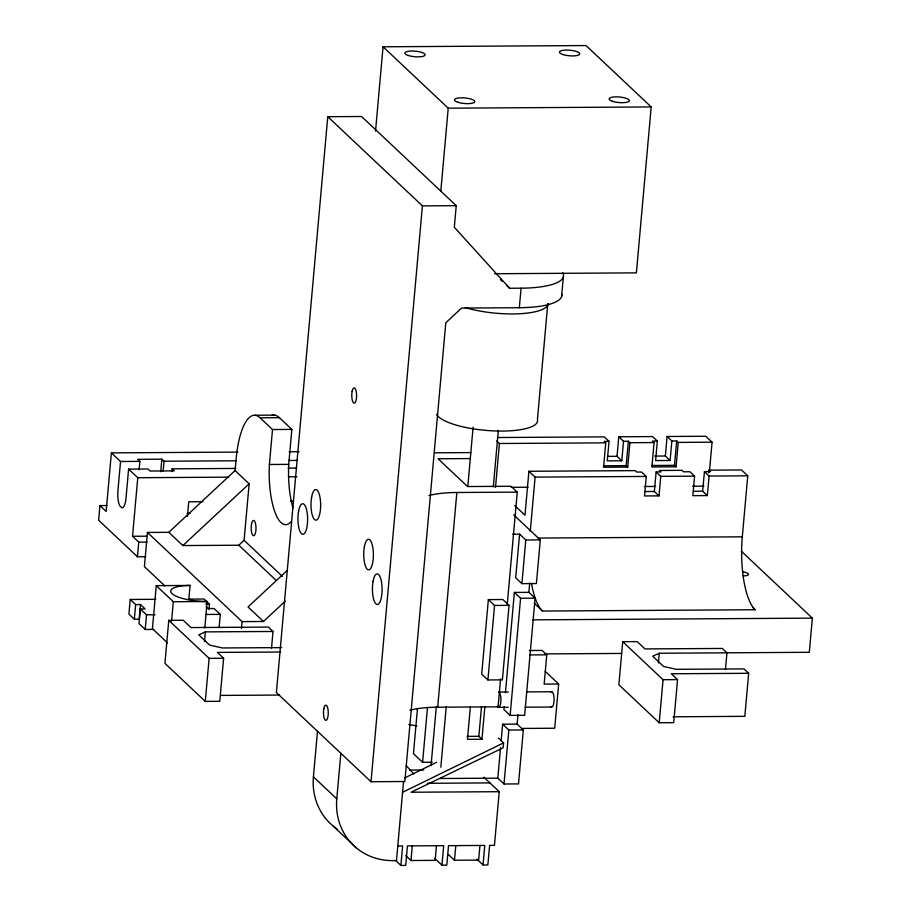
<?xml version="1.0" encoding="UTF-8"?>
<svg xmlns="http://www.w3.org/2000/svg" width="911" height="911" viewBox="0 0 911 911"><rect width="100%" height="100%" fill="white"/><g stroke="black" fill="none" stroke-linecap="round" stroke-linejoin="round"><path stroke-width="1.37" d="M106.929 505.537L99.948 505.582L98.65 520.227L137.436 556.769L145.806 556.712M237.885 452.095L111.381 452.869L106.154 511.435L99.948 505.582M111.381 452.869L120.537 461.49L117.929 490.778A13.244 4.191 89.7 0 0 119.819 505.844L121.915 507.814A13.244 4.191 89.7 0 0 125.991 498.374L128.61 469.097L147.935 468.983L150.11 471.021L174.274 470.873L172.099 468.835L171.849 471.613M147.104 542.079L138.745 542.125L132.539 536.283L137.766 477.717L128.61 469.097M139.121 469.746L139.873 461.376L137.698 459.326L161.862 459.178L164.037 461.228L236.211 460.784M130.227 599.472L128.918 614.116L134.35 619.229L139.189 619.195L140.488 604.562L135.659 604.585L130.227 599.472L155.77 599.313M137.436 556.769L138.745 542.125M134.35 619.229L135.659 604.585M140.488 604.562L145.145 608.947L140.317 608.969L139.007 623.614L145.213 629.455L153.72 629.41M292.966 507.86A51.21 16.193 89.7 0 1 288.73 464.371L291.85 429.423L279.392 417.682L260.056 417.807A61.39 19.416 89.7 0 0 236.12 458.996L235.084 470.554L168.808 532.32L147.445 532.445L144.405 566.608L164.971 585.989M145.213 629.455L146.523 614.823L140.317 608.969M160.746 471.727L161.862 459.178M163.16 470.987L164.037 461.228M188.85 599.336L190.092 585.443L156.259 585.648L152.422 628.704L167.476 642.893M271.524 648.142L273.015 631.471L268.358 627.087L191.037 627.565L183.282 620.254L168.774 620.345L164.937 663.39L205.282 701.39L219.779 701.311L223.616 658.254L217.41 652.413L280.679 652.025M171.598 621.177L173.329 601.727L156.259 585.648M187.438 516.435L188.748 501.79L202.88 501.71M204.804 627.907L207.161 601.522A28.013 7.675 5.1 0 1 172.042 593.653A28.013 7.675 5.1 0 1 190.092 585.443M204.485 641.606L205.351 631.881L273.015 631.471M208.961 609.459L209.439 604.141L204.007 599.017L188.395 599.119M205.282 701.39L209.12 658.346L168.774 620.345M219.107 627.679L220.291 614.367L214.085 608.525L207.97 608.559L206.114 606.806M168.808 532.32L182.872 545.564L238.83 545.222L244.102 540.314L249.147 483.798L235.084 470.554M241.483 628.442L242.098 621.621L147.445 532.445M291.19 521.536A51.21 16.193 89.7 0 1 269.394 464.485L272.514 429.536L260.056 417.807M562.554 272.526A61.39 16.819 5.1 0 1 521.081 288.183L509.625 288.263L454.316 227.238L456.24 205.67L361.587 116.506L327.766 116.71L276.375 692.554L371.016 781.718L404.848 781.513L445.786 322.79L461.592 308.066L519.338 307.713A61.39 16.819 5.1 0 0 561.723 294.31M337.218 829.078A64.863 58.919 -46.7 0 1 313.418 776.844L317.483 731.294M375.526 131.15L383.053 46.791L586.024 45.55L651.194 106.94L636.39 272.867L494.445 273.733M403.516 781.82L396.479 860.599L392.778 860.622A64.863 58.919 -46.7 0 1 336.785 798.856L340.851 753.306M371.016 781.718L422.408 205.875L327.766 116.71M440.81 191.139L448.223 108.181L383.053 46.791M483.9 777.242L499.239 791.693L494.445 845.374L489.617 845.397L487.875 864.915L483.035 864.949L484.777 845.431L448.531 845.647L446.789 865.165L441.96 865.199L443.703 845.681L407.456 845.898L405.714 865.416L400.886 865.45L402.628 845.932L397.788 845.955M417.477 708.519L413.446 753.659L422.602 762.279L432.258 762.222M436.449 845.727L435.151 860.36L410.986 860.508L412.284 845.875M422.602 762.279L427.498 707.323M431.04 765.65L436.323 706.48M409.813 710.238A58.589 16.045 5.1 0 1 437.69 707.209L456.855 492.498L517.266 492.122L507.245 604.369M440.833 767.221L446.242 706.572M467.81 486.474L473.094 427.168M479.949 845.454L478.639 860.098L454.475 860.246L455.785 845.602M470.372 706.799L467.468 739.322L481.965 739.231L484.868 706.708M493.295 486.884L498.328 430.402M495.504 487.419L499.422 443.498L496.723 440.947M488.353 599.609L481.703 674.106L487.909 679.948L502.405 679.857L509.055 605.36L502.849 599.518L488.353 599.609L494.559 605.451L509.055 605.36M481.965 739.231L478.867 736.304L481.509 706.617M519.338 307.713L521.081 288.183M487.909 679.948L494.559 605.451M500.583 678.957L498.101 706.845L437.69 707.209M501.152 740.802L502.633 724.199L517.129 724.108L523.335 729.95L518.518 783.915L504.022 783.995L497.816 778.153L500.526 747.715M504.182 706.731L503.931 709.555L510.137 715.397L524.645 715.317L535.087 598.197L528.881 592.344L514.385 592.435L505.446 692.622M512.688 534.188L519.589 534.153L515.694 577.79L521.901 583.644L536.397 583.552L540.291 539.904L513.758 514.909M498.419 738.012L503.589 742.886L503.157 747.772L411.077 792.228L499.239 791.693M659.017 495.869L654.371 491.484L656.114 471.966L660.76 476.351L659.017 495.869L644.521 495.96L646.263 476.442L641.606 472.046L636.778 472.08L635.229 470.623L528.904 471.272L524.987 515.193L514.817 505.616M504.022 783.995L508.839 730.041L502.633 724.199M510.137 715.397L520.591 598.276L514.385 592.435M521.901 583.644L525.795 539.995L519.589 534.153M547.762 303.853L537.433 419.572A50.948 13.961 5.1 0 1 492.27 430.823A50.948 13.961 5.1 0 1 436.563 414.254M530.282 531.181L535.11 477.113L528.904 471.272M517.129 724.108L517.96 714.793M528.881 592.344L529.712 583.029M561.597 296.508L563.34 276.99M529.314 650.522L542.113 650.443L546.759 654.827L544.152 684.104L558.648 684.013L554.697 728.231L522.185 728.436M621.78 460.784L607.284 460.875L609.026 441.357L604.198 441.38L605.747 442.848L603.572 467.252L627.736 467.104L629.911 442.7L628.362 441.231L623.523 441.266L618.774 436.79L617.032 456.309L621.78 460.784L623.523 441.266M627.736 467.104L626.176 465.635L628.362 441.231M725.463 669.494L726.955 652.834L722.298 648.45L644.977 648.917L637.222 641.606L622.714 641.697L618.876 684.753L659.222 722.753L673.719 722.662L677.556 679.617L671.35 673.764L748.671 673.297L744.834 716.342L673.138 716.786M670.109 460.488L655.613 460.579L657.355 441.061L652.527 441.095L654.075 442.552L651.9 466.956L676.064 466.808L678.24 442.404L676.691 440.947L671.851 440.97L667.103 436.494L665.36 456.012L670.109 460.488L671.851 440.97M676.064 466.808L674.504 465.339L676.691 440.947M658.425 662.969L659.291 653.244L726.955 652.834M659.222 722.753L663.06 679.708L622.714 641.697M656.114 471.966L660.942 471.932L659.393 470.475L682.1 470.338L683.649 471.796L689.934 471.761L694.592 476.146L692.85 495.664L707.346 495.573L709.088 476.054L704.431 471.67L702.688 491.188L707.346 495.573M708.758 472.877L708.997 470.167L741.543 469.974L747.749 475.815L742.306 536.818A58.589 18.527 89.7 0 0 755.139 609.744L542.5 611.042L534.222 603.241M709.532 470.531L712.072 442.199L705.763 436.255L667.103 436.494M741.372 551.257L812.35 618.136L809.31 652.299L726.819 652.8M182.872 545.564L249.147 483.798M287.386 570.286L248.031 606.954L263.45 621.484L285.2 601.214M404.78 777.88L436.745 762.256M402.582 792.274L503.589 742.886M205.351 631.881L198.792 634.865L209.655 645.102L222.421 647.96L281.624 647.607M659.291 653.244L652.731 656.227L663.595 666.465L676.361 669.323L744.025 668.913L748.671 673.297M448.223 108.181L651.194 106.94M422.408 205.875L456.24 205.67M255.046 415.245L274.37 415.131M272.514 429.536L291.85 429.423M497.349 437.531L604.278 436.881L609.026 441.357M618.774 436.79L652.606 436.585L657.355 441.061M499.422 443.498L605.747 442.848M629.911 442.7L654.075 442.552M678.24 442.404L712.072 442.199M289.06 451.788L299.013 451.731M434.536 452.813L471.055 452.596M607.808 456.365L617.032 456.309M654.815 456.081L665.36 456.012M470.349 458.575L438.077 458.768L467.559 486.542L511.06 486.28L517.266 492.122M120.537 461.49L139.873 461.376M288.582 460.465L297.066 460.419M269.394 464.485L288.73 464.371M603.435 465.772L626.176 465.635M651.764 465.475L674.504 465.339M172.099 468.835L235.79 468.436M288.161 468.117L296.644 468.072M704.431 471.67L710.557 471.625L708.997 470.167M137.766 477.717L228.729 477.159M288.434 476.795L296.952 476.749M535.11 477.113L646.263 476.442M660.76 476.351L694.592 476.146M709.088 476.054L747.749 475.815M511.105 487.317L528.107 487.214M644.35 486.508L655.692 486.44M692.554 486.212L703.896 486.144M645.136 491.541L654.371 491.484M693.465 491.245L702.688 491.188M290.507 501.175L293.331 501.152M187.165 513.497L189.989 513.474M132.539 536.283L146.477 536.192M538.173 538.059L742.306 536.818M525.795 539.995L540.291 539.904M520.591 598.276L535.087 598.197M173.329 601.727L207.161 601.522M205.761 604.164L209.439 604.141M146.523 614.823L155.029 614.766M206.102 614.458L220.291 614.367M242.098 621.621L263.45 621.484M532.696 619.844L812.35 618.136M544.801 653.904L621.587 653.438M529.701 654.929L546.759 654.827M209.12 658.346L223.616 658.254M663.06 679.708L677.556 679.617M508.338 692.018L498.545 692.075A7.641 2.414 89.7 0 1 500.845 701.903A7.641 2.414 89.7 0 1 497.281 706.219M526.524 691.904L551.702 691.756M220.599 695.412L279.643 695.059M498.488 707.357L508.281 707.289M525.066 707.187L551.645 707.027M508.839 730.041L523.335 729.95M467.001 736.373L478.867 736.304M409.62 770.08L423.717 769.989M439.819 778.506L497.816 778.153M427.361 783.301L489.924 782.913M500.378 279.54L502.428 281.476M506.539 285.348L509.625 288.263M753.067 607.796L755.139 609.744M545.199 671.35L558.648 684.013M244.102 540.314L282.376 576.367M238.83 545.222L276.067 580.307M476.829 859.107L483.035 864.949M448.269 854.404L454.475 860.246M434.718 858.378L441.96 865.199M405.805 855.634L410.986 860.508M313.418 776.844L336.785 798.856M395.704 860.576L400.886 865.45M333.096 825.992L356.463 848.004M406.249 765.661L413.788 773.974M551.075 691.95A7.641 2.414 89.7 0 1 554.093 699.614A7.641 2.414 89.7 0 1 551.018 706.708M416.828 725.919A64.863 17.776 5.1 0 1 408.868 724.473M428.979 495.516A58.589 16.045 5.1 0 1 456.855 492.498M548.023 303.682A50.948 13.961 5.1 0 1 518.826 313.783A50.948 13.961 5.1 0 1 465.293 307.565M742.476 571.778A7.641 2.095 5.1 0 1 748.478 574.226A7.641 2.095 5.1 0 1 743.194 575.889M542.5 611.042A58.589 18.527 89.7 0 1 531.591 584.065M271.842 415.416A61.39 19.416 89.7 0 1 279.392 417.682M373.1 581.195A15.282 4.828 89.7 0 0 377.2 604.494A15.282 4.828 89.7 0 0 381.481 581.97A15.282 4.828 89.7 0 0 373.1 581.195M298.626 511.025A15.282 4.828 89.7 0 0 302.725 534.336A15.282 4.828 89.7 0 0 307.007 511.8A15.282 4.828 89.7 0 0 298.626 511.025M352.101 391.525A7.641 2.414 89.7 0 0 354.151 403.174A7.641 2.414 89.7 0 0 356.292 391.912A7.641 2.414 89.7 0 0 352.101 391.525M323.792 708.724A7.641 2.414 89.7 0 0 325.842 720.373A7.641 2.414 89.7 0 0 327.971 709.111A7.641 2.414 89.7 0 0 323.792 708.724M311.664 496.859A15.282 4.828 89.7 0 0 315.764 520.158A15.282 4.828 89.7 0 0 320.046 497.634A15.282 4.828 89.7 0 0 311.664 496.859M364.423 546.554A15.282 4.828 89.7 0 0 368.522 569.865A15.282 4.828 89.7 0 0 372.793 547.329A15.282 4.828 89.7 0 0 364.423 546.554M457.812 102.237A10.192 2.79 5.1 0 0 474.551 102.134A10.192 2.79 5.1 0 0 461.524 97.796A10.192 2.79 5.1 0 0 457.812 102.237M612.454 101.292A10.192 2.79 5.1 0 0 629.194 101.189A10.192 2.79 5.1 0 0 616.166 96.862A10.192 2.79 5.1 0 0 612.454 101.292M562.804 54.523A10.192 2.79 5.1 0 0 579.544 54.421A10.192 2.79 5.1 0 0 566.517 50.082A10.192 2.79 5.1 0 0 562.804 54.523M408.151 55.457A10.192 2.79 5.1 0 0 424.902 55.366A10.192 2.79 5.1 0 0 411.874 51.027A10.192 2.79 5.1 0 0 408.151 55.457M251.607 523.654A7.641 2.414 89.7 0 0 253.406 535.702A7.641 2.414 89.7 0 0 255.786 524.941A7.641 2.414 89.7 0 0 251.607 523.654"/></g></svg>
